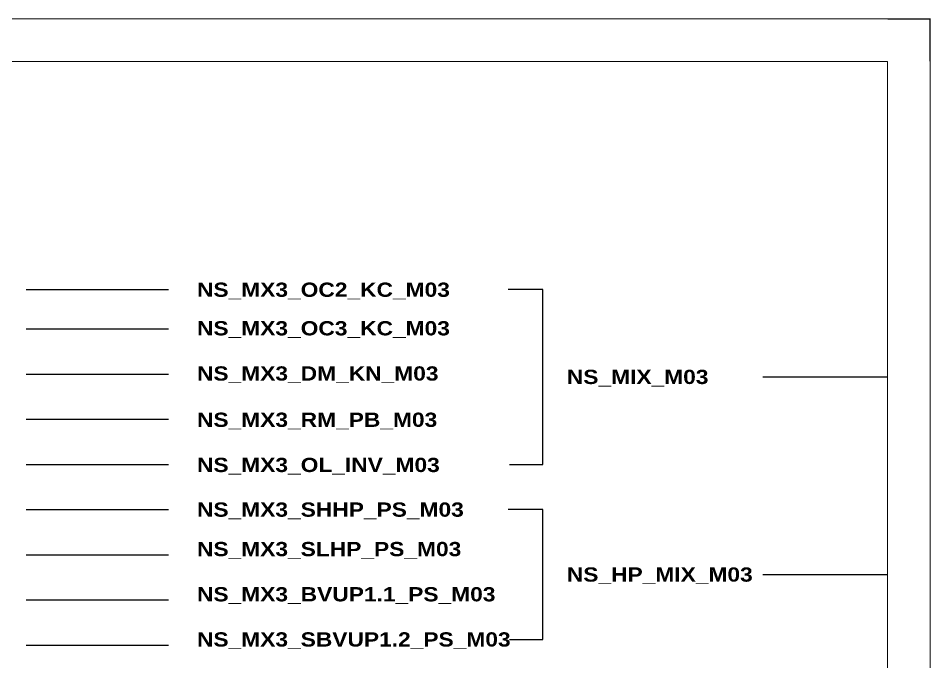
# Model space of a CAD drawing. Header units: centimetres. Extents: x 17259 to 54652, y 10858 to 53453.
# Drawn here: x 20335 to 23541, y 30861 to 33120 of the extents above; entities that cross this region are included whole.
import ezdxf
from ezdxf.enums import TextEntityAlignment as Align

# ---------------------------------------------------------------- set-up
doc = ezdxf.new("R2010")
doc.units = ezdxf.units.CM
doc.header["$MEASUREMENT"] = 0
doc.layers.add('Etiket-Line-L', color=7, linetype='Continuous')
doc.layers.add('EtIket-Line-S', color=2, linetype='Continuous')
doc.styles.add('Bold', font='ariblk.ttf', dxfattribs={"height": 25.4})

# ---------------------------------------------------------------- blocks, each defined once
blk = doc.blocks.new('x5 Out Line')
at = {"const_width": 0.3}
blk.add_lwpolyline([(405.45, 277.06), (405.45, 286.71), (395.8, 286.71)], dxfattribs=at)
at = {"lineweight": 15}
blk.add_lwpolyline([(395.8, 9.65), (395.8, 277.06), (9.65, 277.06), (9.65, 9.65)], close=True, dxfattribs=at)
at = {"layer": 'EtIket-Line-S', "lineweight": 9, "ltscale": 0.5}
blk.add_lwpolyline([(0, 0), (405.45, 0), (405.45, 286.71), (0, 286.71)], close=True, dxfattribs=at)

msp = doc.modelspace()

# ---------------------------------------------------------------- linework, layer by layer
at = {"color": 146, "ltscale": 50, "true_color": 0x105689}
for p, q in [((20362.9, 32168.2), (20862.9, 32168.2)), ((22177.8, 32168.2), (22055.8, 32168.2)), ((22177.8, 31553.7), (22177.8, 32168.2)), ((20362.9, 32029.6), (20862.9, 32029.6)), ((20362.9, 31871), (20862.9, 31871)), ((22950.5, 31860.9), (23389.3, 31860.9)), ((20362.9, 31712.3), (20862.9, 31712.3)), ((20362.9, 31553.7), (20862.9, 31553.7)), ((22060.8, 31553.7), (22177.8, 31553.7)), ((20362.9, 31395), (20862.9, 31395)), ((22177.8, 31395), (22055.8, 31395)), ((22177.8, 30939.1), (22177.8, 31395)), ((20362.9, 31236.3), (20862.9, 31236.3)), ((22950.5, 31167), (23389.3, 31167)), ((20362.9, 31077.7), (20862.9, 31077.7)), ((20362.9, 30919), (20862.9, 30919)), ((22060.8, 30939.1), (22177.8, 30939.1))]:
    msp.add_line(p, q, dxfattribs=at)

# ---------------------------------------------------------------- block references
at = {"layer": 'Etiket-Line-L', "lineweight": 0, "xscale": 15.48351216233742, "yscale": 15.48351216233742, "zscale": 15.48351216233742}
msp.add_blockref('x5 Out Line', (17260.9, 28678.4), dxfattribs=at)

# ---------------------------------------------------------------- texts
at = {"ltscale": 500, "style": 'Bold'}
for s, p in [('NS_MX3_OC2_KC_M03', (20962.9, 32167)), ('NS_MX3_OC3_KC_M03', (20962.9, 32031.6)), ('NS_MX3_DM_KN_M03', (20962.9, 31872.9)), ('NS_MIX_M03', (22262.4, 31860.9)), ('NS_MX3_RM_PB_M03', (20962.9, 31710.4)), ('NS_MX3_OL_INV_M03', (20962.9, 31551.8)), ('NS_MX3_SHHP_PS_M03', (20962.9, 31395)), ('NS_MX3_SLHP_PS_M03', (20962.9, 31256.4)), ('NS_HP_MIX_M03', (22262.4, 31167)), ('NS_MX3_BVUP1.1_PS_M03', (20962.9, 31097.7)), ('NS_MX3_SBVUP1.2_PS_M03', (20962.9, 30939.1))]:
    msp.add_text(s, height=50, dxfattribs=at).set_placement(p, align=Align.MIDDLE_LEFT)

doc.saveas('drawing.dxf')
